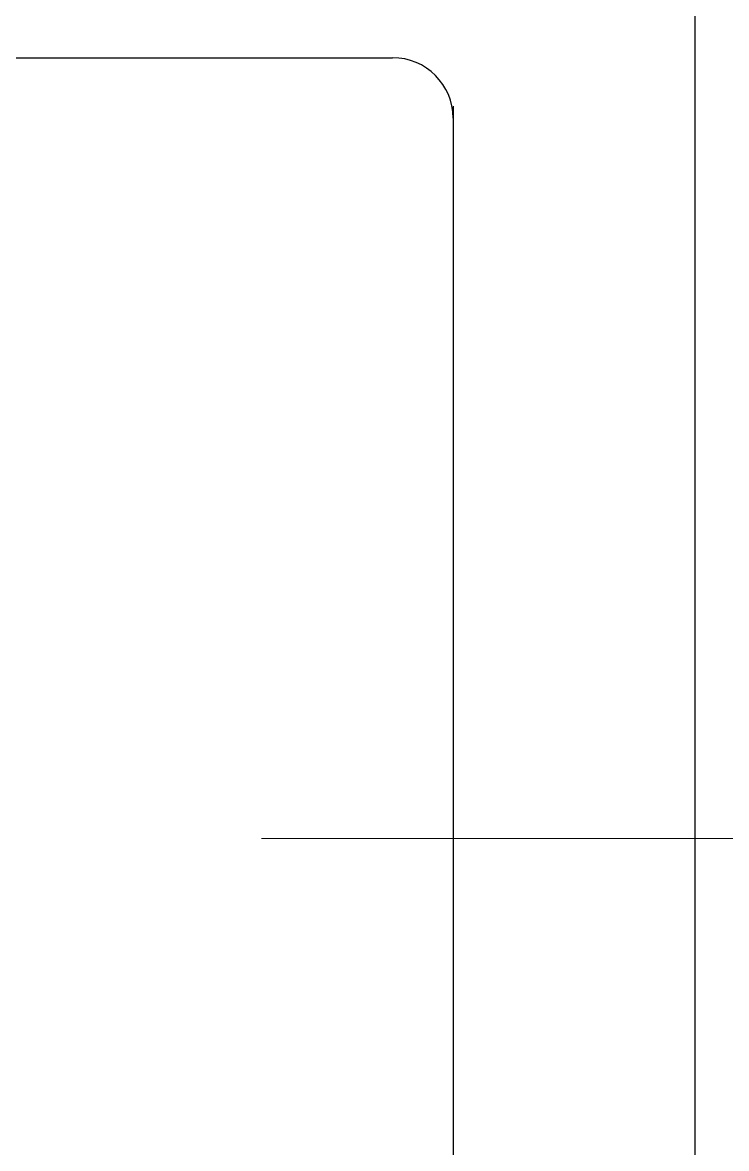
# Model space of a CAD drawing. Header units: metres. Extents: x -44 to 358, y -246 to 48.
# Drawn here: x 91.507 to 92.089, y -111.365 to -110.434 of the extents above; entities that cross this region are included whole.
import ezdxf

# ---------------------------------------------------------------- set-up
doc = ezdxf.new("R2010")
doc.units = ezdxf.units.M
doc.header["$LTSCALE"] = 0.3
doc.linetypes.add('HIDDEN2', pattern=[4.7625, 3.175, -1.5875])
doc.layers.add('A-WALL', color=7, linetype='Continuous', lineweight=30)
doc.layers.add('Techos 1', color=7, linetype='HIDDEN2', lineweight=9, true_color=0x42391a)

# ---------------------------------------------------------------- blocks, each defined once
blk = doc.blocks.new('PL MUEBLES 2N NASAS 09')
at = {"layer": 'A-WALL', "color": 2}
for p, q in [((224.11182, 38.84884), (224.11182, 42.1112)), ((221.86182, 41.1562), (223.86182, 41.1562)), ((223.91182, 41.1162), (223.91182, 38.85028))]:
    blk.add_line(p, q, dxfattribs=at)
blk.add_arc((223.86182, 41.1062), 0.05, 360, 90, dxfattribs=at)
at = {"layer": 'Techos 1', "color": 2}
blk.add_line((219.46729, 40.51074), (226.06729, 40.51074), dxfattribs=at)

msp = doc.modelspace()

# ---------------------------------------------------------------- block references
msp.add_blockref('PL MUEBLES 2N NASAS 09', (-132.0484004, -151.6197483))

doc.saveas('drawing.dxf')
